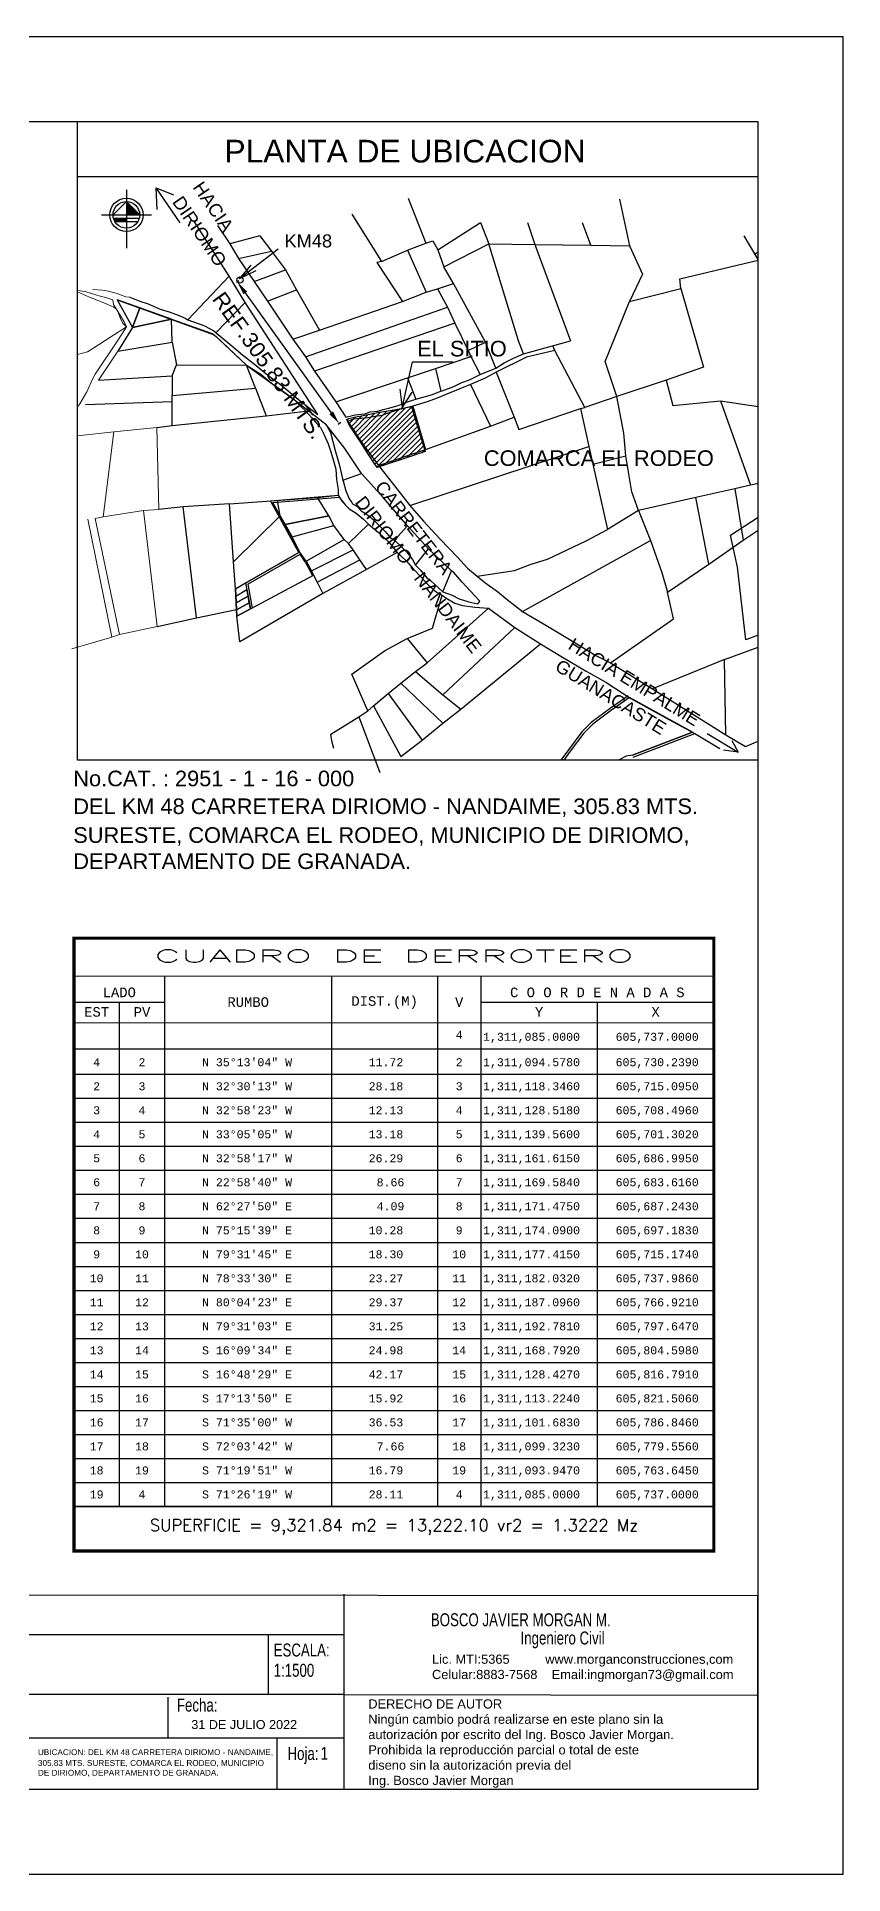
# Model space of a CAD drawing. Header units: millimetres. Extents: x 604786 to 1211550, y 1310999 to 2622648.
# Drawn here: x 605062.9 to 605205.1, y 1310999.4 to 1311323.2 of the extents above; entities that cross this region are included whole.
import ezdxf
from ezdxf.enums import TextEntityAlignment as Align

# ---------------------------------------------------------------- set-up
doc = ezdxf.new("R2010")
doc.units = ezdxf.units.MM
doc.header["$PDMODE"] = 32
doc.header["$PDSIZE"] = 0.3
for name, color, linetype in [('-42', 7, 'Continuous'), ('2', 1, 'Continuous'), ('CAJETIN', 5, 'Continuous'), ('CVL_CUADCON', 1, 'Continuous'), ('CVL_CUADCON_LIN', 8, 'Continuous'), ('CVL_CUADCON_TIT', 1, 'Continuous'), ('CVL_CUADCON_TX', 2, 'Continuous'), ('FRAME 025', 7, 'Continuous'), ('NORTE', 7, 'Continuous'), ('PAREDES', 8, 'Continuous')]:
    doc.layers.add(name, color=color, linetype=linetype)
doc.layers.add('FRAME 070', color=7, linetype='Continuous', lineweight=70)
doc.styles.add('HUECA1', font='HUECA1.shx')
doc.styles.add('MONOTXT4', font='MONOTXT4.shx')
doc.styles.add('PI', font='arial.ttf', dxfattribs={"height": 0.4})
doc.styles.add('PUNTOS PI', font='arial.ttf', dxfattribs={"height": 2.75})
doc.styles.add('TSN - Swis721 LtCn BT', font='swisscl.ttf')

# ---------------------------------------------------------------- blocks, each defined once
blk = doc.blocks.new('NORTE')
for points in [[(0, 0.4), (0, 0), (0.4, 0)], [(0, -0.1), (-0.387, -0.1, 0.067833), (-0.346, -0.2), (0, -0.2)]]:
    blk.add_hatch(color=256).paths.add_polyline_path(points)
for p, q in [((0, 0.75), (0, -1)), ((-0.75, 0), (0.75, 0)), ((0, 0.4), (-0.4, 0)), ((0, 0.4), (0.4, 0)), ((-0.387, -0.1), (0.387, -0.1)), ((-0.346, -0.2), (0.346, -0.2))]:
    blk.add_line(p, q)
for radius in [0.5, 0.4]:
    blk.add_circle((0, 0), radius)

msp = doc.modelspace()

# ---------------------------------------------------------------- hatches: boundary and pattern name
at = {"layer": 'CVL_CUADCON_TX'}
h = msp.add_hatch(dxfattribs=at)
h.set_pattern_fill('ANSI31', color=256, scale=0.2)
h.set_pattern_definition([(45, (-914.9048, 0), (-0.44901280605, 0.44901280605), [])])
h.paths.add_polyline_path([(605127.17, 1311248.73), (605127.89, 1311248.96), (605131.36, 1311250.12), (605130.89, 1311251.64), (605129.67, 1311255.67), (605128.97, 1311258.07), (605125.9, 1311257.5), (605123.01, 1311257), (605120.73, 1311256.53), (605118.93, 1311256.2), (605117.93, 1311255.94), (605117.57, 1311255.75), (605117.91, 1311254.95), (605119.34, 1311252.75), (605120.59, 1311250.82), (605122.23, 1311248.25), (605122.91, 1311247.29), (605125.57, 1311248.19)])

# ---------------------------------------------------------------- linework, layer by layer
at = {"layer": '-42', "color": 6, "ltscale": 0.5}
for p, q in [((605185.17, 1311235.37), (605190.07, 1311238.58)), ((605187.88, 1311216.95), (605186.4, 1311229.77)), ((605190.07, 1311217.76), (605187.88, 1311216.95))]:
    msp.add_line(p, q, dxfattribs=at)
for p, q in [((605070.07, 1311195.73), (605070.07, 1311308.23)), ((605070.07, 1311298.6), (605190.07, 1311298.6)), ((605190.07, 1311195.73), (605070.07, 1311195.73))]:
    msp.add_line(p, q)
at = {"color": 0, "lineweight": -2}
msp.add_line((605117.08, 1311031.05), (604994.06, 1311031.05), dxfattribs=at)
at = {"color": 0}
msp.add_line((605117.08, 1311031.05), (605189.85, 1311030.95), dxfattribs=at)
msp.add_lwpolyline([(604785.97, 1310999.38), (605205.07, 1310999.38), (605205.07, 1311323.23), (604785.97, 1311323.23)], close=True)
at = {"layer": '2', "color": 1, "linetype": 'Continuous'}
for p, q in [((605128.39, 1311294.78), (605131.47, 1311286.87)), ((605165.65, 1311294.59), (605167.37, 1311286.39)), ((605118.45, 1311291.97), (605123.67, 1311283.61)), ((605096.83, 1311281.03), (605090.68, 1311290.64)), ((605094.75, 1311289.97), (605096.94, 1311286.75)), ((605102.2, 1311288.13), (605096.94, 1311286.75)), ((605102.2, 1311288.13), (605104.27, 1311285.47)), ((605133.59, 1311285.67), (605141.13, 1311290.5)), ((605141.13, 1311290.5), (605142.57, 1311286.75)), ((605149.4, 1311290.49), (605150.72, 1311286.61)), ((605160.59, 1311286.51), (605159.12, 1311290.44)), ((605189.46, 1311285), (605187.62, 1311288.14)), ((605096.94, 1311286.75), (605098.45, 1311284.16)), ((605098.45, 1311284.16), (605104.27, 1311285.47)), ((605104.27, 1311285.47), (605106.75, 1311282.13)), ((605123.67, 1311283.61), (605128.26, 1311285.61)), ((605128.26, 1311285.61), (605131.47, 1311286.87)), ((605128.26, 1311285.61), (605131.52, 1311278.19)), ((605131.47, 1311286.87), (605132.74, 1311287.26)), ((605132.74, 1311287.26), (605133.59, 1311285.67)), ((605133.59, 1311285.67), (605134.67, 1311282.7)), ((605134.67, 1311282.7), (605142.57, 1311286.75)), ((605147.81, 1311269.66), (605142.57, 1311286.75)), ((605142.57, 1311286.75), (605150.72, 1311286.61)), ((605150.72, 1311286.61), (605156.97, 1311269.65)), ((605150.72, 1311286.61), (605160.59, 1311286.51)), ((605160.59, 1311286.51), (605167.37, 1311286.39)), ((605167.37, 1311286.39), (605169.68, 1311281.4)), ((605189.46, 1311285), (605190.07, 1311285.34)), ((605190.07, 1311283.95), (605189.46, 1311285)), ((605098.45, 1311284.16), (605101.23, 1311280.1)), ((605101.23, 1311280.1), (605106.75, 1311282.13)), ((605106.75, 1311282.13), (605108.67, 1311278.63)), ((605123.67, 1311283.61), (605122.85, 1311283.46)), ((605122.85, 1311283.46), (605127.37, 1311276.57)), ((605136.34, 1311279.74), (605134.67, 1311282.7)), ((605176.26, 1311280.54), (605190.07, 1311283.88)), ((605089.5, 1311273.36), (605096.83, 1311281.03)), ((605099.64, 1311276.41), (605096.83, 1311281.03)), ((605101.23, 1311280.1), (605103.55, 1311276.65)), ((605103.55, 1311276.65), (605108.67, 1311278.63)), ((605108.67, 1311278.63), (605112.75, 1311271.52)), ((605131.52, 1311278.19), (605133.52, 1311278.78)), ((605133.52, 1311278.78), (605136.34, 1311279.74)), ((605133.52, 1311278.78), (605135.29, 1311275.59)), ((605142, 1311269.38), (605136.34, 1311279.74)), ((605169.68, 1311281.4), (605167.4, 1311276.56)), ((605167.4, 1311276.56), (605176.45, 1311278.89)), ((605176.45, 1311278.89), (605176.26, 1311280.54)), ((605176.45, 1311278.89), (605180.41, 1311264.97)), ((605094.49, 1311271.06), (605099.64, 1311276.41)), ((605103.55, 1311276.65), (605108.04, 1311269.91)), ((605110.28, 1311266.79), (605135.29, 1311275.59)), ((605112.75, 1311271.52), (605127.37, 1311276.57)), ((605127.37, 1311276.57), (605131.52, 1311278.19)), ((605135.29, 1311275.59), (605136.6, 1311272.75)), ((605163.09, 1311266), (605167.4, 1311276.56)), ((605086.74, 1311269.38), (605086.63, 1311273.45)), ((605136.6, 1311272.75), (605111.86, 1311264.28)), ((605136.6, 1311272.75), (605138.94, 1311267.94)), ((605077.18, 1311267.82), (605086.74, 1311269.38)), ((605086.74, 1311269.38), (605087.52, 1311265.38)), ((605108.04, 1311269.91), (605112.75, 1311271.52)), ((605108.04, 1311269.91), (605110.28, 1311266.79)), ((605138.94, 1311267.94), (605142, 1311269.38)), ((605142.77, 1311267.47), (605142, 1311269.38)), ((605148.71, 1311267.34), (605147.81, 1311269.66)), ((605148.71, 1311267.34), (605156.97, 1311269.65)), ((605154.24, 1311267.94), (605153.86, 1311268.78)), ((605110.28, 1311266.79), (605111.86, 1311264.28)), ((605133.17, 1311264.78), (605139.4, 1311266.87)), ((605138.94, 1311267.94), (605139.4, 1311266.87)), ((605139.4, 1311266.87), (605141.05, 1311263.71)), ((605143.82, 1311264.81), (605142.77, 1311267.47)), ((605159.5, 1311257.9), (605154.24, 1311267.94)), ((605165.15, 1311259.84), (605163.09, 1311266)), ((605073.77, 1311262.71), (605086.78, 1311263.46)), ((605086.78, 1311263.46), (605086.75, 1311260.03)), ((605086.78, 1311263.46), (605087.52, 1311265.38)), ((605087.52, 1311265.38), (605099.86, 1311265.33)), ((605101.43, 1311261.27), (605099.86, 1311265.33)), ((605111.86, 1311264.28), (605115.61, 1311258.88)), ((605115.61, 1311258.88), (605128.28, 1311263.14)), ((605128.28, 1311263.14), (605133.17, 1311264.78)), ((605128.28, 1311263.14), (605129.71, 1311259.36)), ((605133.17, 1311264.78), (605134.11, 1311260.79)), ((605141.05, 1311263.71), (605143.82, 1311264.81)), ((605143.9, 1311264.13), (605147.05, 1311256.17)), ((605173.87, 1311262.73), (605165.15, 1311259.84)), ((605180.41, 1311264.97), (605173.87, 1311262.73)), ((605173.87, 1311262.73), (605175.01, 1311258.26)), ((605086.75, 1311260.03), (605101.43, 1311261.27)), ((605086.77, 1311258.91), (605086.75, 1311260.03)), ((605101.43, 1311261.27), (605103.35, 1311256.41)), ((605139.36, 1311261.93), (605142.87, 1311254.62)), ((605165.15, 1311259.84), (605159.5, 1311257.9)), ((605175.01, 1311258.26), (605183.43, 1311259.06)), ((605183.43, 1311259.06), (605188.72, 1311244.21)), ((605183.43, 1311259.06), (605190.07, 1311258.05)), ((605086.77, 1311258.91), (605071.46, 1311258.36)), ((605086.79, 1311254.7), (605086.77, 1311258.91)), ((605121.66, 1311257.12), (605123.01, 1311257.27)), ((605129.19, 1311258.11), (605131.44, 1311250.48)), ((605142.87, 1311254.62), (605147.05, 1311256.17)), ((605147.05, 1311256.17), (605147.87, 1311254.01)), ((605147.87, 1311254.01), (605158.74, 1311257.72)), ((605158.74, 1311257.72), (605159.5, 1311257.9)), ((605158.74, 1311257.72), (605160.2, 1311251)), ((605084.08, 1311254.39), (605086.79, 1311254.7)), ((605131.44, 1311250.48), (605142.87, 1311254.62)), ((605123.14, 1311247.67), (605131.44, 1311250.48)), ((605128.67, 1311240.6), (605160.2, 1311251)), ((605160.2, 1311251), (605160.95, 1311247.93)), ((605160.95, 1311247.93), (605166.76, 1311249.36)), ((605116.83, 1311245.09), (605120.12, 1311246.28)), ((605160.95, 1311247.93), (605163.5, 1311236.39)), ((605185.93, 1311243.53), (605179.08, 1311242)), ((605188.72, 1311244.21), (605185.93, 1311243.53)), ((605185.93, 1311243.53), (605187.45, 1311234.52)), ((605190.07, 1311244.52), (605188.72, 1311244.21)), ((605088.73, 1311240.36), (605084.39, 1311239.94)), ((605096.88, 1311240.89), (605088.73, 1311240.36)), ((605091.06, 1311220.79), (605088.73, 1311240.36)), ((605096.88, 1311240.89), (605112.37, 1311242.05)), ((605097.55, 1311230.67), (605096.88, 1311240.89)), ((605104.09, 1311241.43), (605116.03, 1311242.41)), ((605109.12, 1311232.31), (605104.09, 1311241.43)), ((605104.5, 1311241.12), (605116.24, 1311242.1)), ((605109.3, 1311232.41), (605104.5, 1311241.12)), ((605105.8, 1311238.82), (605105.35, 1311241.52)), ((605112.37, 1311242.05), (605116.03, 1311242.41)), ((605114.36, 1311238.78), (605112.37, 1311242.05)), ((605168.97, 1311239.71), (605163.5, 1311236.39)), ((605179.08, 1311242), (605168.97, 1311239.71)), ((605168.97, 1311239.71), (605171.08, 1311234.42)), ((605181.38, 1311230.3), (605179.08, 1311242)), ((605105.8, 1311238.82), (605097.55, 1311230.67)), ((605105.8, 1311238.82), (605106.68, 1311237.26)), ((605106.68, 1311237.26), (605114.36, 1311238.78)), ((605106.68, 1311237.26), (605107.91, 1311235.09)), ((605107.91, 1311235.09), (605115.26, 1311237.12)), ((605115.26, 1311237.12), (605114.36, 1311238.78)), ((605117.09, 1311234.62), (605115.26, 1311237.12)), ((605117.85, 1311233.93), (605121.4, 1311237.32)), ((605125.98, 1311234.51), (605128.25, 1311237.01)), ((605131.98, 1311232.99), (605128.25, 1311237.01)), ((605187.45, 1311234.52), (605190.07, 1311236.28)), ((605109.3, 1311232.41), (605107.91, 1311235.09)), ((605110.39, 1311230.78), (605117.09, 1311234.62)), ((605117.85, 1311233.93), (605117.09, 1311234.62)), ((605118.68, 1311232.78), (605117.85, 1311233.93)), ((605148.51, 1311221.93), (605171.08, 1311234.42)), ((605171.08, 1311234.42), (605173.11, 1311228.79)), ((605181.38, 1311230.3), (605187.45, 1311234.52)), ((605186.4, 1311229.77), (605185.17, 1311235.37)), ((605097.95, 1311225.9), (605097.55, 1311230.67)), ((605109.12, 1311232.31), (605097.95, 1311225.9)), ((605099.72, 1311226.91), (605109.12, 1311232.31)), ((605110.39, 1311230.78), (605109.3, 1311232.41)), ((605110.21, 1311230.68), (605109.31, 1311232.03)), ((605110.21, 1311230.68), (605111.11, 1311229.03)), ((605110.39, 1311230.78), (605111.3, 1311229.13)), ((605111.3, 1311229.13), (605118.68, 1311232.78)), ((605112.32, 1311227.11), (605119.84, 1311231.05)), ((605119.84, 1311231.05), (605118.68, 1311232.78)), ((605121.02, 1311229.36), (605119.84, 1311231.05)), ((605126.41, 1311232.36), (605121.02, 1311229.36)), ((605129.65, 1311230.11), (605129.68, 1311230.11)), ((605129.68, 1311230.11), (605131.98, 1311232.99)), ((605174.07, 1311225.34), (605181.38, 1311230.3)), ((605098.14, 1311221.1), (605111.7, 1311228.36)), ((605111.11, 1311229.03), (605111.51, 1311228.27)), ((605111.3, 1311229.13), (605111.7, 1311228.36)), ((605111.7, 1311228.36), (605112.32, 1311227.11)), ((605112.32, 1311227.11), (605113.33, 1311225.13)), ((605121.02, 1311229.36), (605113.33, 1311225.13)), ((605134.5, 1311225.41), (605135.99, 1311229.13)), ((605173.11, 1311228.79), (605174.07, 1311225.34)), ((605098.1, 1311222.29), (605097.95, 1311225.9)), ((605113.33, 1311225.13), (605098.67, 1311216.6)), ((605132.63, 1311218.97), (605134.36, 1311224.79)), ((605175.14, 1311220.67), (605174.07, 1311225.34)), ((605084.12, 1311219.27), (605091.06, 1311220.79)), ((605091.06, 1311220.79), (605098.1, 1311222.29)), ((605098.14, 1311221.1), (605098.1, 1311222.29)), ((605098.67, 1311216.6), (605098.14, 1311221.1)), ((605131.72, 1311212.88), (605142.54, 1311222.5)), ((605142.54, 1311222.5), (605147.17, 1311219.11)), ((605164.04, 1311212.86), (605175.14, 1311220.67)), ((605124.22, 1311215.02), (605128.2, 1311217.17)), ((605128.2, 1311217.17), (605132.63, 1311218.97)), ((605128.2, 1311217.17), (605131.72, 1311212.88)), ((605134.5, 1311207.25), (605147.17, 1311219.11)), ((605147.17, 1311219.11), (605151.72, 1311216.25)), ((605118.46, 1311210.89), (605124.22, 1311215.02)), ((605137.68, 1311204.74), (605151.72, 1311216.25)), ((605184.11, 1311213.45), (605190.07, 1311215.67)), ((605121.23, 1311204.4), (605118.46, 1311210.89)), ((605127.1, 1311209.28), (605129.66, 1311211.35)), ((605129.66, 1311211.35), (605131.72, 1311212.88)), ((605129.66, 1311211.35), (605134.5, 1311207.25)), ((605164.04, 1311212.86), (605171.44, 1311208.31)), ((605184.11, 1311213.45), (605171.44, 1311208.31)), ((605184.37, 1311200.17), (605184.11, 1311213.45)), ((605122.25, 1311205.28), (605124.86, 1311207.47)), ((605124.86, 1311207.47), (605127.1, 1311209.28)), ((605124.86, 1311207.47), (605130.84, 1311199.28)), ((605127.1, 1311209.28), (605134.47, 1311202.25)), ((605134.5, 1311207.25), (605137.68, 1311204.74)), ((605171.44, 1311208.31), (605184.37, 1311200.17)), ((605119.7, 1311203.37), (605121.23, 1311204.4)), ((605121.23, 1311204.4), (605122.25, 1311205.28)), ((605122.25, 1311205.28), (605127.09, 1311196.38)), ((605134.47, 1311202.25), (605137.68, 1311204.74)), ((605114.76, 1311200.33), (605119.7, 1311203.37)), ((605119.7, 1311203.37), (605123.37, 1311193.54)), ((605130.84, 1311199.28), (605134.47, 1311202.25)), ((605167.9, 1311196.64), (605178.47, 1311200.68)), ((605114.93, 1311199.16), (605114.76, 1311200.33)), ((605115.28, 1311197.81), (605114.93, 1311199.16)), ((605127.09, 1311196.38), (605130.84, 1311199.28)), ((605168.04, 1311196.27), (605178.93, 1311200.43)), ((605178.93, 1311200.43), (605183.33, 1311197.8)), ((605184.37, 1311200.17), (605187.85, 1311198.15)), ((605187.85, 1311198.15), (605190.07, 1311199.1))]:
    msp.add_line(p, q, dxfattribs=at)
at = {"layer": '2', "color": 1, "linetype": 'Continuous', "lineweight": 0}
for p, q in [((605077.18, 1311267.82), (605073.77, 1311262.71)), ((605070.07, 1311252.87), (605076.51, 1311253.58)), ((605076.51, 1311253.58), (605074.6, 1311238.61)), ((605076.51, 1311253.58), (605084.08, 1311254.39)), ((605084.08, 1311254.39), (605084.39, 1311239.94)), ((605081.72, 1311239.75), (605074.6, 1311238.61)), ((605084.39, 1311239.94), (605081.72, 1311239.75)), ((605081.72, 1311239.75), (605084.12, 1311219.27)), ((605071.88, 1311238.2), (605076.14, 1311217.42)), ((605074.6, 1311238.61), (605073.21, 1311238.31)), ((605073.21, 1311238.31), (605077.49, 1311217.89)), ((605069.09, 1311215.36), (605076.14, 1311217.42)), ((605076.14, 1311217.42), (605077.49, 1311217.89)), ((605077.49, 1311217.89), (605084.12, 1311219.27))]:
    msp.add_line(p, q, dxfattribs=at)
for points in [[(605070.07, 1311278.52), (605071.44, 1311278.36), (605072.53, 1311277.98), (605074.05, 1311277.5), (605075.07, 1311277.25), (605076.31, 1311276.87)], [(605079.31, 1311277.31), (605078.62, 1311277.42), (605077.05, 1311277.97), (605075.57, 1311278.42), (605074.5, 1311278.57), (605072.78, 1311278.66)], [(605070.07, 1311278.28), (605072.22, 1311277.36), (605073.52, 1311276.79), (605075.42, 1311276.04), (605076.49, 1311275.56), (605076.9, 1311275.25), (605077.2, 1311274.8), (605078.28, 1311273), (605078.74, 1311272.1), (605075.96, 1311270.35), (605072.79, 1311268.27), (605071.84, 1311267.7), (605070.07, 1311267.23)], [(605070.07, 1311278.28), (605072.22, 1311277.36), (605073.52, 1311276.79), (605075.42, 1311276.04), (605076.49, 1311275.56), (605076.9, 1311275.25), (605077.2, 1311274.8), (605078.28, 1311273), (605078.74, 1311272.1), (605075.96, 1311270.35), (605072.79, 1311268.27), (605071.84, 1311267.7), (605070.07, 1311267.23)], [(605076.31, 1311276.87), (605076.43, 1311276.03), (605077.18, 1311274.8), (605077.65, 1311273.56), (605078, 1311272.79), (605078.74, 1311272.1), (605077.22, 1311269.83), (605073.2, 1311263.76), (605072.73, 1311262.9), (605071.73, 1311260.67), (605070.46, 1311258.52), (605070.32, 1311258.28), (605070.07, 1311257.81)], [(605077.08, 1311276.88), (605079.78, 1311271.99), (605077.18, 1311267.82)]]:
    msp.add_lwpolyline(points, dxfattribs=at)
at = {"layer": '2', "color": 1, "linetype": 'Continuous'}
for points in [[(605077.08, 1311276.88), (605078.27, 1311276.45), (605081.07, 1311275.44), (605084.83, 1311274.1), (605086.63, 1311273.45)], [(605077.08, 1311276.88), (605094.17, 1311270.67), (605099.86, 1311265.33), (605108.35, 1311259.24), (605113.83, 1311254.96)], [(605079.31, 1311277.31), (605081.09, 1311276.63), (605082.56, 1311276.16), (605084.67, 1311275.22), (605086.22, 1311274.77), (605087.82, 1311274.19), (605089.04, 1311273.66), (605089.5, 1311273.36)], [(605094.13, 1311271.39), (605094.86, 1311270.73), (605097.31, 1311268.73), (605099.19, 1311267.19), (605101.56, 1311265.29), (605103.62, 1311263.57), (605106.09, 1311261.75), (605108.73, 1311259.54), (605111.23, 1311257.59), (605112.42, 1311256.63), (605099.64, 1311276.41)], [(605086.63, 1311273.45), (605093.82, 1311270.91), (605094.51, 1311270.43), (605099.86, 1311265.33)], [(605089.5, 1311273.36), (605092.32, 1311272.32), (605093.59, 1311271.69), (605094.13, 1311271.39)], [(605143.82, 1311264.81), (605145.29, 1311265.76), (605146.96, 1311266.57), (605148.71, 1311267.34)], [(605154.24, 1311267.94), (605149.24, 1311266.78), (605143.9, 1311264.13)], [(605099.86, 1311265.33), (605102.37, 1311263.74), (605104.28, 1311262.2), (605106.65, 1311260.55), (605108.35, 1311259.24), (605109.4, 1311258.1), (605110.34, 1311257.24)], [(605134.39, 1311260.84), (605136.39, 1311261.61), (605137.84, 1311262.28), (605139.18, 1311262.74), (605140.12, 1311263.25), (605141.05, 1311263.71)], [(605143.9, 1311264.13), (605141.94, 1311263.03), (605139.36, 1311261.93)], [(605123.01, 1311257.27), (605123.97, 1311257.56), (605125.16, 1311257.82), (605126.58, 1311258.25), (605128.05, 1311258.82), (605129.71, 1311259.36)], [(605139.36, 1311261.93), (605135.58, 1311260.41), (605133.5, 1311259.54), (605131.73, 1311258.88), (605129.19, 1311258.11)], [(605129.71, 1311259.36), (605132.46, 1311260.13), (605134.11, 1311260.79), (605134.39, 1311260.84)], [(605166.76, 1311249.36), (605166.41, 1311253.34), (605165.15, 1311259.84)], [(605086.79, 1311254.7), (605103.35, 1311256.41), (605110.34, 1311257.24)], [(605110.34, 1311257.24), (605111.36, 1311256.07), (605112.12, 1311255.26), (605112.89, 1311254.35), (605113.48, 1311253.18), (605114.24, 1311251.51), (605114.68, 1311250.26), (605115.24, 1311248.31), (605115.63, 1311247.01), (605115.76, 1311245.18), (605116.05, 1311243.43), (605116.03, 1311242.41)], [(605115.61, 1311258.88), (605117.37, 1311256.19), (605119.02, 1311256.58), (605120.75, 1311256.79), (605121.66, 1311257.12)], [(605129.19, 1311258.11), (605126.41, 1311257.41), (605124.66, 1311256.82), (605123.74, 1311256.49), (605122.6, 1311256.33), (605121.26, 1311256.08), (605120.14, 1311255.95), (605118.7, 1311255.84), (605117.71, 1311255.43)], [(605120.12, 1311246.28), (605117.18, 1311250.65), (605113.83, 1311254.96)], [(605113.83, 1311254.96), (605114.66, 1311253.48), (605115.5, 1311250.3), (605116.29, 1311247.68), (605116.83, 1311245.09)], [(605117.71, 1311255.43), (605120.39, 1311251.42), (605123.14, 1311247.67)], [(605168.97, 1311239.71), (605167.81, 1311243.01), (605166.76, 1311249.36)], [(605128.25, 1311237.01), (605124.02, 1311241.94), (605120.12, 1311246.28)], [(605123.14, 1311247.67), (605125.56, 1311244.6), (605128.67, 1311240.6)], [(605115.76, 1311245.18), (605116.05, 1311243.43), (605116.03, 1311242.66), (605116.06, 1311242.42), (605116.4, 1311241.87), (605117.35, 1311240.68), (605117.94, 1311240.03)], [(605116.83, 1311245.09), (605116.98, 1311244.7), (605117.38, 1311243.23), (605117.73, 1311242.39), (605117.98, 1311241.8), (605118.41, 1311241.16), (605118.58, 1311240.91), (605119.32, 1311240.47), (605120.07, 1311239.68), (605121.03, 1311239.06), (605122.22, 1311238.14), (605123.28, 1311237.09), (605124.29, 1311236.04), (605125.22, 1311235), (605125.98, 1311234.51)], [(605116.03, 1311242.41), (605116.76, 1311241.32), (605117.94, 1311240.03), (605119.21, 1311239.25), (605120.48, 1311238.18), (605121.4, 1311237.32)], [(605128.67, 1311240.6), (605131.07, 1311237.84), (605134.02, 1311234.7), (605137.08, 1311231.5), (605138.83, 1311229.58), (605140.54, 1311228.19)], [(605121.4, 1311237.32), (605123.15, 1311235.83), (605124.99, 1311234.08), (605126.41, 1311232.36)], [(605140.54, 1311228.19), (605147.12, 1311229.14), (605150.08, 1311230.25), (605152.95, 1311231.13), (605159.73, 1311234.39), (605163.5, 1311236.39)], [(605125.98, 1311234.51), (605127.26, 1311233.3), (605128.15, 1311232.38), (605129.13, 1311231.11), (605129.68, 1311230.11)], [(605100.09, 1311226.74), (605109.31, 1311232.03)], [(605126.41, 1311232.36), (605128.04, 1311230.86), (605129.29, 1311229.4), (605130.69, 1311227.93), (605131.89, 1311226.61), (605133.04, 1311225.62), (605133.65, 1311225.19), (605134.36, 1311224.79)], [(605129.68, 1311230.11), (605130.54, 1311229.19), (605131.64, 1311227.86), (605132.25, 1311227.43), (605133.11, 1311226.63), (605133.79, 1311226.05), (605134.5, 1311225.41)], [(605135.99, 1311229.13), (605134.3, 1311230.74), (605131.98, 1311232.99)], [(605097.94, 1311225.9), (605099.71, 1311226.99), (605100.55, 1311222.39)], [(605099.72, 1311226.91), (605100.55, 1311222.39)], [(605100.09, 1311226.74), (605100.86, 1311222.55)], [(605134.5, 1311225.41), (605136.12, 1311224.84), (605137.38, 1311224.19), (605139.08, 1311223.65), (605140.65, 1311223.28), (605141.01, 1311223.76), (605140.15, 1311224.68), (605137.88, 1311227.11), (605136.37, 1311228.85), (605135.99, 1311229.13)], [(605140.54, 1311228.19), (605141.86, 1311227.07), (605144.1, 1311225.45), (605145.83, 1311224.03), (605148.51, 1311221.93)], [(605097.95, 1311225.9), (605098.14, 1311221.1)], [(605098.14, 1311221.1), (605098.1, 1311222.24), (605098.05, 1311223.45), (605098, 1311224.66), (605099.92, 1311225.81)], [(605098.05, 1311223.45), (605100.14, 1311224.65)], [(605100.35, 1311223.48), (605098.1, 1311222.24)], [(605100.55, 1311222.39), (605100.35, 1311223.48), (605100.14, 1311224.65), (605099.92, 1311225.81)], [(605134.36, 1311224.79), (605134.99, 1311224.33), (605136.62, 1311223.42), (605137.97, 1311223.02), (605140.1, 1311222.72), (605142.54, 1311222.5)], [(605098.14, 1311221.1), (605100.55, 1311222.39)], [(605148.51, 1311221.93), (605152.62, 1311219.53), (605157.33, 1311216.68), (605161.45, 1311214.2), (605164.04, 1311212.86)], [(605151.72, 1311216.25), (605155.59, 1311213.9), (605159.73, 1311211.4), (605163.22, 1311209.5), (605167.64, 1311206.6), (605174.31, 1311202.91), (605178.93, 1311200.43)], [(605167.15, 1311207.09), (605163.96, 1311204.86), (605160.65, 1311202.36), (605159.01, 1311200.75), (605156.61, 1311197.58), (605155.3, 1311195.73)], [(605167.38, 1311206.77), (605164.19, 1311204.54), (605160.91, 1311202.06), (605159.31, 1311200.49), (605156.93, 1311197.34), (605155.79, 1311195.73)], [(605178.5, 1311200.69), (605167.38, 1311206.77)], [(605178.47, 1311200.68), (605167.9, 1311196.64), (605166.78, 1311196.45), (605165.46, 1311195.73)]]:
    msp.add_lwpolyline(points, dxfattribs=at)
at = {"layer": '2', "color": 1, "linetype": 'Continuous', "flags": 128}
msp.add_lwpolyline([(605190.07, 1311217.76), (605187.88, 1311216.95), (605186.4, 1311229.77), (605185.17, 1311235.37), (605190.07, 1311238.58)], dxfattribs=at)
at = {"layer": '2', "color": 1, "linetype": 'Continuous'}
for points in [[(605099.92, 1311225.81), (605100.14, 1311224.65), (605098.05, 1311223.45), (605098, 1311224.66)], [(605100.14, 1311224.65), (605100.35, 1311223.48), (605098.1, 1311222.24), (605098.05, 1311223.45)], [(605100.35, 1311223.48), (605100.55, 1311222.39), (605098.14, 1311221.1), (605098.1, 1311222.24)]]:
    msp.add_lwpolyline(points, close=True, dxfattribs=at)
msp.add_point((605139.4, 1311266.87), dxfattribs=at)
at = {"layer": 'CAJETIN'}
for p, q in [((605190.07, 1311308.23), (604800.97, 1311308.23)), ((605190.07, 1311014.38), (605190.07, 1311308.23)), ((604800.97, 1311014.38), (605190.07, 1311014.38))]:
    msp.add_line(p, q, dxfattribs=at)
at = {"layer": 'CVL_CUADCON', "color": 1, "linetype": 'Continuous', "const_width": 0.564, "flags": 128}
msp.add_lwpolyline([(605069.46, 1311164.35), (605182.26, 1311164.35), (605182.26, 1311056.35), (605069.46, 1311056.35)], close=True, dxfattribs=at)
at = {"layer": 'CVL_CUADCON', "color": 1, "linetype": 'Continuous', "const_width": 0.212, "flags": 128}
for points in [[(605069.46, 1311157.66), (605182.26, 1311157.66)], [(605069.46, 1311149.45), (605182.26, 1311149.45)], [(605069.46, 1311064.21), (605182.26, 1311064.21)]]:
    msp.add_lwpolyline(points, dxfattribs=at)
at = {"layer": 'CVL_CUADCON_LIN', "color": 8, "linetype": 'Continuous'}
for p, q in [((605085.44, 1311157.66), (605085.44, 1311064.21)), ((605114.88, 1311157.66), (605114.88, 1311064.21)), ((605133.56, 1311157.66), (605133.56, 1311064.21)), ((605141.16, 1311157.66), (605141.16, 1311064.21)), ((605069.46, 1311153.1), (605085.44, 1311153.1)), ((605077.44, 1311153.1), (605077.44, 1311064.21)), ((605141.16, 1311153.1), (605182.26, 1311153.1)), ((605161.71, 1311153.1), (605161.71, 1311064.21)), ((605069.46, 1311144.86), (605182.26, 1311144.86)), ((605069.46, 1311140.37), (605182.26, 1311140.37)), ((605069.46, 1311136.14), (605182.26, 1311136.14)), ((605069.46, 1311131.91), (605182.26, 1311131.91)), ((605069.46, 1311127.68), (605182.26, 1311127.68)), ((605069.46, 1311123.45), (605182.26, 1311123.45)), ((605069.46, 1311119.22), (605182.26, 1311119.22)), ((605069.46, 1311114.99), (605182.26, 1311114.99)), ((605069.46, 1311110.75), (605182.26, 1311110.75)), ((605069.46, 1311106.52), (605182.26, 1311106.52)), ((605069.46, 1311102.29), (605182.26, 1311102.29)), ((605069.46, 1311098.06), (605182.26, 1311098.06)), ((605069.46, 1311093.83), (605182.26, 1311093.83)), ((605069.46, 1311089.6), (605182.26, 1311089.6)), ((605069.46, 1311085.36), (605182.26, 1311085.36)), ((605069.46, 1311081.13), (605182.26, 1311081.13)), ((605069.46, 1311076.9), (605182.26, 1311076.9)), ((605069.46, 1311072.67), (605182.26, 1311072.67)), ((605069.46, 1311068.44), (605182.26, 1311068.44)), ((605069.46, 1311064.21), (605182.26, 1311064.21))]:
    msp.add_line(p, q, dxfattribs=at)
at = {"layer": 'CVL_CUADCON_TX', "color": 1}
msp.add_line((605098.54, 1311280.23), (605098.09, 1311279.91), dxfattribs=at)
at = {"layer": 'CVL_CUADCON_TX', "color": 2}
for p, q in [((605099.65, 1311278.07), (605114.81, 1311256.96)), ((605116.5, 1311255.22), (605116.05, 1311254.9))]:
    msp.add_line(p, q, dxfattribs=at)
at = {"layer": 'CVL_CUADCON_TX'}
for points in [[(605088.2, 1311290.42), (605083.92, 1311296.58)], [(605084.15, 1311292.8), (605083.92, 1311296.58), (605087.02, 1311295.38)], [(605127.32, 1311257.83), (605129.11, 1311265.95), (605136.28, 1311265.95)], [(605126.92, 1311261.11), (605127.32, 1311257.83), (605129.06, 1311260.57)], [(605181.06, 1311200.44), (605186.54, 1311197.14)], [(605185.42, 1311199.17), (605186.54, 1311197.14), (605183.94, 1311197.48)]]:
    msp.add_lwpolyline(points, dxfattribs=at)
at = {"layer": 'CVL_CUADCON_TX', "color": 2, "linetype": 'Continuous'}
for points in [[(605098.65, 1311280.64), (605105.43, 1311285.88)], [(605100.61, 1311282.95), (605098.65, 1311280.64), (605101.55, 1311282.03)]]:
    msp.add_lwpolyline(points, dxfattribs=at)
at = {"layer": 'CVL_CUADCON_TX'}
msp.add_lwpolyline([(605122.91, 1311247.29), (605122.23, 1311248.25), (605120.72, 1311250.63), (605120.06, 1311251.64), (605119.34, 1311252.75), (605117.91, 1311254.95), (605117.57, 1311255.75), (605117.93, 1311255.94), (605118.93, 1311256.2), (605120.73, 1311256.53), (605123.01, 1311257), (605125.9, 1311257.5), (605128.97, 1311258.07), (605129.67, 1311255.67), (605130.89, 1311251.64), (605131.36, 1311250.12), (605127.89, 1311248.96), (605127.17, 1311248.73), (605125.57, 1311248.19)], close=True, dxfattribs=at)
msp.add_lwpolyline([(605122.91, 1311247.29), (605122.23, 1311248.25), (605120.72, 1311250.63), (605120.06, 1311251.64), (605119.34, 1311252.75), (605117.91, 1311254.95), (605117.57, 1311255.75), (605117.93, 1311255.94), (605118.93, 1311256.2), (605120.73, 1311256.53), (605123.01, 1311257), (605125.9, 1311257.5), (605128.97, 1311258.07), (605129.67, 1311255.67), (605130.89, 1311251.64), (605131.36, 1311250.12), (605127.89, 1311248.96), (605127.17, 1311248.73), (605125.57, 1311248.19)], close=True, dxfattribs=at)
msp.add_circle((605098.71, 1311280.35), 0.543, dxfattribs=at)
at = {"layer": 'CVL_CUADCON_TX', "color": 2}
for points in [[(605099.98, 1311278.31), (605099.33, 1311277.84), (605098.25, 1311280.02)], [(605115.13, 1311257.2), (605114.48, 1311256.73), (605116.21, 1311255.01)]]:
    msp.add_solid(points, dxfattribs=at)
at = {"layer": 'FRAME 025', "color": 0, "lineweight": -2}
for p, q in [((604960.28, 1311048.73), (605190.01, 1311048.5)), ((605190.02, 1311014.23), (605190.02, 1311048.53))]:
    msp.add_line(p, q, dxfattribs=at)
at = {"layer": 'FRAME 070', "color": 0, "lineweight": 25}
for p, q in [((605117.08, 1311014.52), (605117.08, 1311048.73)), ((604960.28, 1311041.64), (605117.08, 1311041.64)), ((605103.77, 1311031.14), (605103.77, 1311041.64)), ((605086.05, 1311023.56), (605086.05, 1311030.62)), ((604994.06, 1311023.4), (605117.08, 1311023.4)), ((605105.27, 1311014.52), (605105.27, 1311023.4))]:
    msp.add_line(p, q, dxfattribs=at)
at = {"layer": 'PAREDES', "color": 0}
msp.add_line((604960.3, 1311014.46), (605190.07, 1311014.38), dxfattribs=at)

# ---------------------------------------------------------------- block references
at = {"layer": 'NORTE', "xscale": 5.875199999973276, "yscale": 5.875199999973276, "zscale": 5.875199999973276}
msp.add_blockref('NORTE', (605078.69, 1311291.84), dxfattribs=at)

# ---------------------------------------------------------------- texts
at = {"style": 'PI'}
for s, height, p in [('PLANTA DE UBICACION', 4, (605095.99, 1311301.07)), ('No.CAT. : 2951 - 1 - 16 - 000', 2.75, (605069.33, 1311191.13)), ('DEL KM 48 CARRETERA DIRIOMO - NANDAIME, 305.83 MTS.', 2.75, (605069.33, 1311186.23)), ('SURESTE, COMARCA EL RODEO, MUNICIPIO DE DIRIOMO,', 2.75, (605069.33, 1311181.16)), ('DEPARTAMENTO DE GRANADA.', 2.75, (605069.33, 1311176.55)), ('31 DE JULIO 2022', 1.5908, (605090.14, 1311024.97)), ('305.83 MTS. SURESTE, COMARCA EL RODEO, MUNICIPIO', 1.0313, (605063.1, 1311018.48)), ('UBICACION: DEL KM 48 CARRETERA DIRIOMO - NANDAIME,', 1.0313, (605063.1, 1311020.38)), ('DE DIRIOMO, DEPARTAMENTO DE GRANADA.', 1.0313, (605063.1, 1311016.75))]:
    msp.add_text(s, height=height, dxfattribs=at).set_placement(p)
at = {"layer": 'CVL_CUADCON_TIT', "color": 1, "style": 'HUECA1', "width": 2.180836}
msp.add_text('CUADRO DE DERROTERO', height=2.1158, dxfattribs=at).set_placement((605083.57, 1311160.16), (605168.16, 1311160.16), align=Align.FIT)
at = {"layer": 'CVL_CUADCON_TIT', "color": 1, "style": 'MONOTXT4'}
for s, height, p in [('LADO', 1.693, (605077.44, 1311153.96)), ('C O O R D E N A D A S', 1.6926, (605161.71, 1311153.96)), ('EST', 1.693, (605073.45, 1311150.52)), ('PV', 1.693, (605081.45, 1311150.52)), ('Y', 1.69, (605151.44, 1311150.52)), ('X', 1.69, (605171.99, 1311150.52))]:
    msp.add_text(s, height=height, dxfattribs=at).set_placement(p, align=Align.CENTER)
at = {"layer": 'CVL_CUADCON_TIT', "color": 1}
for s, height, style, p in [('RUMBO', 1.693, 'MONOTXT4', (605100.17, 1311153.1)), ('DIST.(M)', 1.693, 'MONOTXT4', (605124.22, 1311153.1)), ('V', 1.69, 'MONOTXT4', (605137.36, 1311153.1)), ('SUPERFICIE = 9,321.84 m2 = 13,222.10 vr2 = 1.3222 Mz', 2.1158, 'HUECA1', (605125.86, 1311060.59))]:
    msp.add_text(s, height=height, dxfattribs=dict(at, style=style)).set_placement(p, align=Align.MIDDLE)
at = {"layer": 'CVL_CUADCON_TX', "style": 'PUNTOS PI'}
for s, rotation, p in [('DIRIOMO', 304.2647, (605086.68, 1311294.13)), ('HACIA ', 304.2647, (605090.3, 1311296.7)), ('CARRETERA', 307.8297, (605122.36, 1311243.84)), ('DIRIOMO - NANDAIME', 307.8297, (605118.87, 1311241.14)), ('HACIA EMPALME', 328.4136, (605156.37, 1311215.45)), ('GUANACASTE', 328.4136, (605154.06, 1311211.69))]:
    msp.add_text(s, height=2.3, rotation=rotation, dxfattribs=at).set_placement(p)
at = {"layer": 'CVL_CUADCON_TX', "color": 2, "linetype": 'Continuous', "style": 'PUNTOS PI'}
msp.add_text('KM48', height=2.3, dxfattribs=at).set_placement((605110.76, 1311287.25), align=Align.MIDDLE)
msp.add_text('KM48', height=2.3, dxfattribs=at).set_placement((605110.76, 1311287.25), align=Align.MIDDLE)
at = {"layer": 'CVL_CUADCON_TX', "style": 'PI'}
for s, p in [('EL SITIO', (605129.95, 1311266.89)), ('COMARCA EL RODEO', (605141.71, 1311247.59))]:
    msp.add_text(s, height=2.75, dxfattribs=at).set_placement(p)
at = {"layer": 'CVL_CUADCON_TX', "color": 2, "style": 'MONOTXT4'}
for s, height, p in [('4', 1.41, (605137.36, 1311146.62)), ('4', 1.41, (605073.45, 1311141.79)), ('2', 1.41, (605081.44, 1311141.79)), ('2', 1.41, (605137.36, 1311141.79)), ('2', 1.41, (605073.45, 1311137.55)), ('3', 1.41, (605081.44, 1311137.55)), ('3', 1.41, (605137.36, 1311137.55)), ('3', 1.41, (605073.45, 1311133.32)), ('4', 1.41, (605081.44, 1311133.32)), ('4', 1.41, (605137.36, 1311133.32)), ('4', 1.41, (605073.45, 1311129.09)), ('5', 1.41, (605081.44, 1311129.09)), ('5', 1.41, (605137.36, 1311129.09)), ('5', 1.41, (605073.45, 1311124.86)), ('6', 1.41, (605081.44, 1311124.86)), ('6', 1.41, (605137.36, 1311124.86)), ('6', 1.41, (605073.45, 1311120.63)), ('7', 1.41, (605081.44, 1311120.63)), ('7', 1.41, (605137.36, 1311120.63)), ('7', 1.41, (605073.45, 1311116.4)), ('8', 1.41, (605081.44, 1311116.4)), ('8', 1.41, (605137.36, 1311116.4)), ('8', 1.41, (605073.45, 1311112.16)), ('9', 1.41, (605081.44, 1311112.16)), ('9', 1.41, (605137.36, 1311112.16)), ('9', 1.41, (605073.45, 1311107.93)), ('10', 1.411, (605081.44, 1311107.93)), ('10', 1.411, (605137.36, 1311107.93)), ('10', 1.411, (605073.45, 1311103.7)), ('11', 1.411, (605081.44, 1311103.7)), ('11', 1.411, (605137.36, 1311103.7)), ('11', 1.411, (605073.45, 1311099.47)), ('12', 1.411, (605081.44, 1311099.47)), ('12', 1.411, (605137.36, 1311099.47)), ('12', 1.411, (605073.45, 1311095.24)), ('13', 1.411, (605081.44, 1311095.24)), ('13', 1.411, (605137.36, 1311095.24)), ('13', 1.411, (605073.45, 1311091.01)), ('14', 1.411, (605081.44, 1311091.01)), ('14', 1.411, (605137.36, 1311091.01)), ('14', 1.411, (605073.45, 1311086.77)), ('15', 1.411, (605081.44, 1311086.77)), ('15', 1.411, (605137.36, 1311086.77)), ('15', 1.411, (605073.45, 1311082.54)), ('16', 1.411, (605081.44, 1311082.54)), ('16', 1.411, (605137.36, 1311082.54)), ('16', 1.411, (605073.45, 1311078.31)), ('17', 1.411, (605081.44, 1311078.31)), ('17', 1.411, (605137.36, 1311078.31)), ('17', 1.411, (605073.45, 1311074.08)), ('18', 1.411, (605081.44, 1311074.08)), ('18', 1.411, (605137.36, 1311074.08)), ('18', 1.411, (605073.45, 1311069.85)), ('19', 1.411, (605081.44, 1311069.85)), ('19', 1.411, (605137.36, 1311069.85)), ('19', 1.411, (605073.45, 1311065.62)), ('4', 1.41, (605081.44, 1311065.62)), ('4', 1.41, (605137.36, 1311065.62))]:
    msp.add_text(s, height=height, dxfattribs=at).set_placement(p, align=Align.CENTER)
for s, height, p in [('1,311,085.0000', 1.4105, (605141.57, 1311146.27)), ('605,737.0000', 1.4105, (605164.94, 1311146.27)), ('N 35%%D13\'04" W', 1.4105, (605092.03, 1311141.79)), ('11.72', 1.411, (605121.4, 1311141.79)), ('1,311,094.5780', 1.4105, (605141.57, 1311141.79)), ('605,730.2390', 1.4105, (605164.94, 1311141.79)), ('N 32%%D30\'13" W', 1.4105, (605092.03, 1311137.55)), ('28.18', 1.411, (605121.4, 1311137.55)), ('1,311,118.3460', 1.4105, (605141.57, 1311137.55)), ('605,715.0950', 1.4105, (605164.94, 1311137.55)), ('N 32%%D58\'23" W', 1.4105, (605092.03, 1311133.32)), ('12.13', 1.411, (605121.4, 1311133.32)), ('1,311,128.5180', 1.4105, (605141.57, 1311133.32)), ('605,708.4960', 1.4105, (605164.94, 1311133.32)), ('N 33%%D05\'05" W', 1.4105, (605092.03, 1311129.09)), ('13.18', 1.411, (605121.4, 1311129.09)), ('1,311,139.5600', 1.4105, (605141.57, 1311129.09)), ('605,701.3020', 1.4105, (605164.94, 1311129.09)), ('N 32%%D58\'17" W', 1.4105, (605092.03, 1311124.86)), ('26.29', 1.411, (605121.4, 1311124.86)), ('1,311,161.6150', 1.4105, (605141.57, 1311124.86)), ('605,686.9950', 1.4105, (605164.94, 1311124.86)), ('N 22%%D58\'40" W', 1.4105, (605092.03, 1311120.63)), ('8.66', 1.411, (605122.81, 1311120.63)), ('1,311,169.5840', 1.4105, (605141.57, 1311120.63)), ('605,683.6160', 1.4105, (605164.94, 1311120.63)), ('N 62%%D27\'50" E', 1.4105, (605092.03, 1311116.4)), ('4.09', 1.411, (605122.81, 1311116.4)), ('1,311,171.4750', 1.4105, (605141.57, 1311116.4)), ('605,687.2430', 1.4105, (605164.94, 1311116.4)), ('N 75%%D15\'39" E', 1.4105, (605092.03, 1311112.16)), ('10.28', 1.411, (605121.4, 1311112.16)), ('1,311,174.0900', 1.4105, (605141.57, 1311112.16)), ('605,697.1830', 1.4105, (605164.94, 1311112.16)), ('N 79%%D31\'45" E', 1.4105, (605092.03, 1311107.93)), ('18.30', 1.411, (605121.4, 1311107.93)), ('1,311,177.4150', 1.4105, (605141.57, 1311107.93)), ('605,715.1740', 1.4105, (605164.94, 1311107.93)), ('N 78%%D33\'30" E', 1.4105, (605092.03, 1311103.7)), ('23.27', 1.411, (605121.4, 1311103.7)), ('1,311,182.0320', 1.4105, (605141.57, 1311103.7)), ('605,737.9860', 1.4105, (605164.94, 1311103.7)), ('N 80%%D04\'23" E', 1.4105, (605092.03, 1311099.47)), ('29.37', 1.411, (605121.4, 1311099.47)), ('1,311,187.0960', 1.4105, (605141.57, 1311099.47)), ('605,766.9210', 1.4105, (605164.94, 1311099.47)), ('N 79%%D31\'03" E', 1.4105, (605092.03, 1311095.24)), ('31.25', 1.411, (605121.4, 1311095.24)), ('1,311,192.7810', 1.4105, (605141.57, 1311095.24)), ('605,797.6470', 1.4105, (605164.94, 1311095.24)), ('S 16%%D09\'34" E', 1.4105, (605092.03, 1311091.01)), ('24.98', 1.411, (605121.4, 1311091.01)), ('1,311,168.7920', 1.4105, (605141.57, 1311091.01)), ('605,804.5980', 1.4105, (605164.94, 1311091.01)), ('S 16%%D48\'29" E', 1.4105, (605092.03, 1311086.77)), ('42.17', 1.411, (605121.4, 1311086.77)), ('1,311,128.4270', 1.4105, (605141.57, 1311086.77)), ('605,816.7910', 1.4105, (605164.94, 1311086.77)), ('S 17%%D13\'50" E', 1.4105, (605092.03, 1311082.54)), ('15.92', 1.411, (605121.4, 1311082.54)), ('1,311,113.2240', 1.4105, (605141.57, 1311082.54)), ('605,821.5060', 1.4105, (605164.94, 1311082.54)), ('S 71%%D35\'00" W', 1.4105, (605092.03, 1311078.31)), ('36.53', 1.411, (605121.4, 1311078.31)), ('1,311,101.6830', 1.4105, (605141.57, 1311078.31)), ('605,786.8460', 1.4105, (605164.94, 1311078.31)), ('S 72%%D03\'42" W', 1.4105, (605092.03, 1311074.08)), ('7.66', 1.411, (605122.81, 1311074.08)), ('1,311,099.3230', 1.4105, (605141.57, 1311074.08)), ('605,779.5560', 1.4105, (605164.94, 1311074.08)), ('S 71%%D19\'51" W', 1.4105, (605092.03, 1311069.85)), ('16.79', 1.411, (605121.4, 1311069.85)), ('1,311,093.9470', 1.4105, (605141.57, 1311069.85)), ('605,763.6450', 1.4105, (605164.94, 1311069.85)), ('S 71%%D26\'19" W', 1.4105, (605092.03, 1311065.62)), ('28.11', 1.411, (605121.4, 1311065.62)), ('1,311,085.0000', 1.4105, (605141.57, 1311065.62)), ('605,737.0000', 1.4105, (605164.94, 1311065.62))]:
    msp.add_text(s, height=height, dxfattribs=at).set_placement(p)
at = {"layer": 'CVL_CUADCON_TX', "color": 2, "insert": (605103.76, 1311265.29), "char_height": 2.75, "attachment_point": 5, "rotation": 305.6782, "style": 'PUNTOS PI'}
msp.add_mtext('\\A1;REF.305.83 MTS.', dxfattribs=at)
at = {"layer": 'CVL_CUADCON_TX', "color": 0, "char_height": 1.6173, "attachment_point": 1, "style": 'PUNTOS PI'}
for s, insert, width in [('\\PLic. MTI:5365          www.morganconstrucciones,com   \\PCelular:8883-7568    Email:ingmorgan73@gmail.com', (605132.57, 1311040.79), 55.5427), ('DERECHO DE AUTOR\\PNingún cambio podrá realizarse en este plano sin la\\Pautorización por escrito del Ing. Bosco Javier Morgan.\\PProhibida la reproducción parcial o total de este \\Pdiseno sin la autorización previa del\\PIng. Bosco Javier Morgan\\P', (605121.34, 1311030.21), 56.2771)]:
    msp.add_mtext(s, dxfattribs=dict(at, insert=insert, width=width))
at = {"layer": 'FRAME 025', "color": 0, "style": 'TSN - Swis721 LtCn BT'}
for s, height, p in [('BOSCO JAVIER MORGAN M.', 2.2807, (605132.37, 1311044.23)), ('Ingeniero Civil', 2.2807, (605148.18, 1311041.02)), ('ESCALA:', 2.281, (605104.66, 1311038.9)), ('1:1500', 2.281, (605104.66, 1311035.33)), ('Fecha:', 2.281, (605087.6, 1311029.2)), ('Hoja:', 2.281, (605107.1, 1311020.66)), ('1', 2.28, (605112.95, 1311020.69))]:
    msp.add_text(s, height=height, dxfattribs=at).set_placement(p, align=Align.MIDDLE_LEFT)

# ---------------------------------------------------------------- meshes
at = {"layer": '2', "color": 1, "linetype": 'Continuous'}
mesh = msp.add_polyface(dxfattribs=at)
corners = [(605081.07, 1311275.44), (605079.78, 1311271.99), (605086.63, 1311273.45), (605077.18, 1311267.82), (605077.08, 1311276.88), (605078.27, 1311276.45), (605084.83, 1311274.1), (605086.74, 1311269.38)]
mesh.append_faces([[corners[k] for k in face] for face in [(1, 0, 5, 4), (2, 1, 3, 7)]], dxfattribs={"vtx0": -1, "color": 1})
mesh.append_faces([[corners[k] for k in face] for face in [(0, 1, 2, 6)]], dxfattribs={"vtx0": -1, "vtx1": -1, "color": 1})
mesh = msp.add_polyface(dxfattribs=at)
corners = [(605107.91, 1311235.09), (605106.68, 1311237.26), (605114.36, 1311238.78), (605115.26, 1311237.12)]
mesh.append_faces([[corners[k] for k in face] for face in [(0, 3, 2, 1)]], dxfattribs={"color": 1})

doc.saveas('drawing.dxf')
